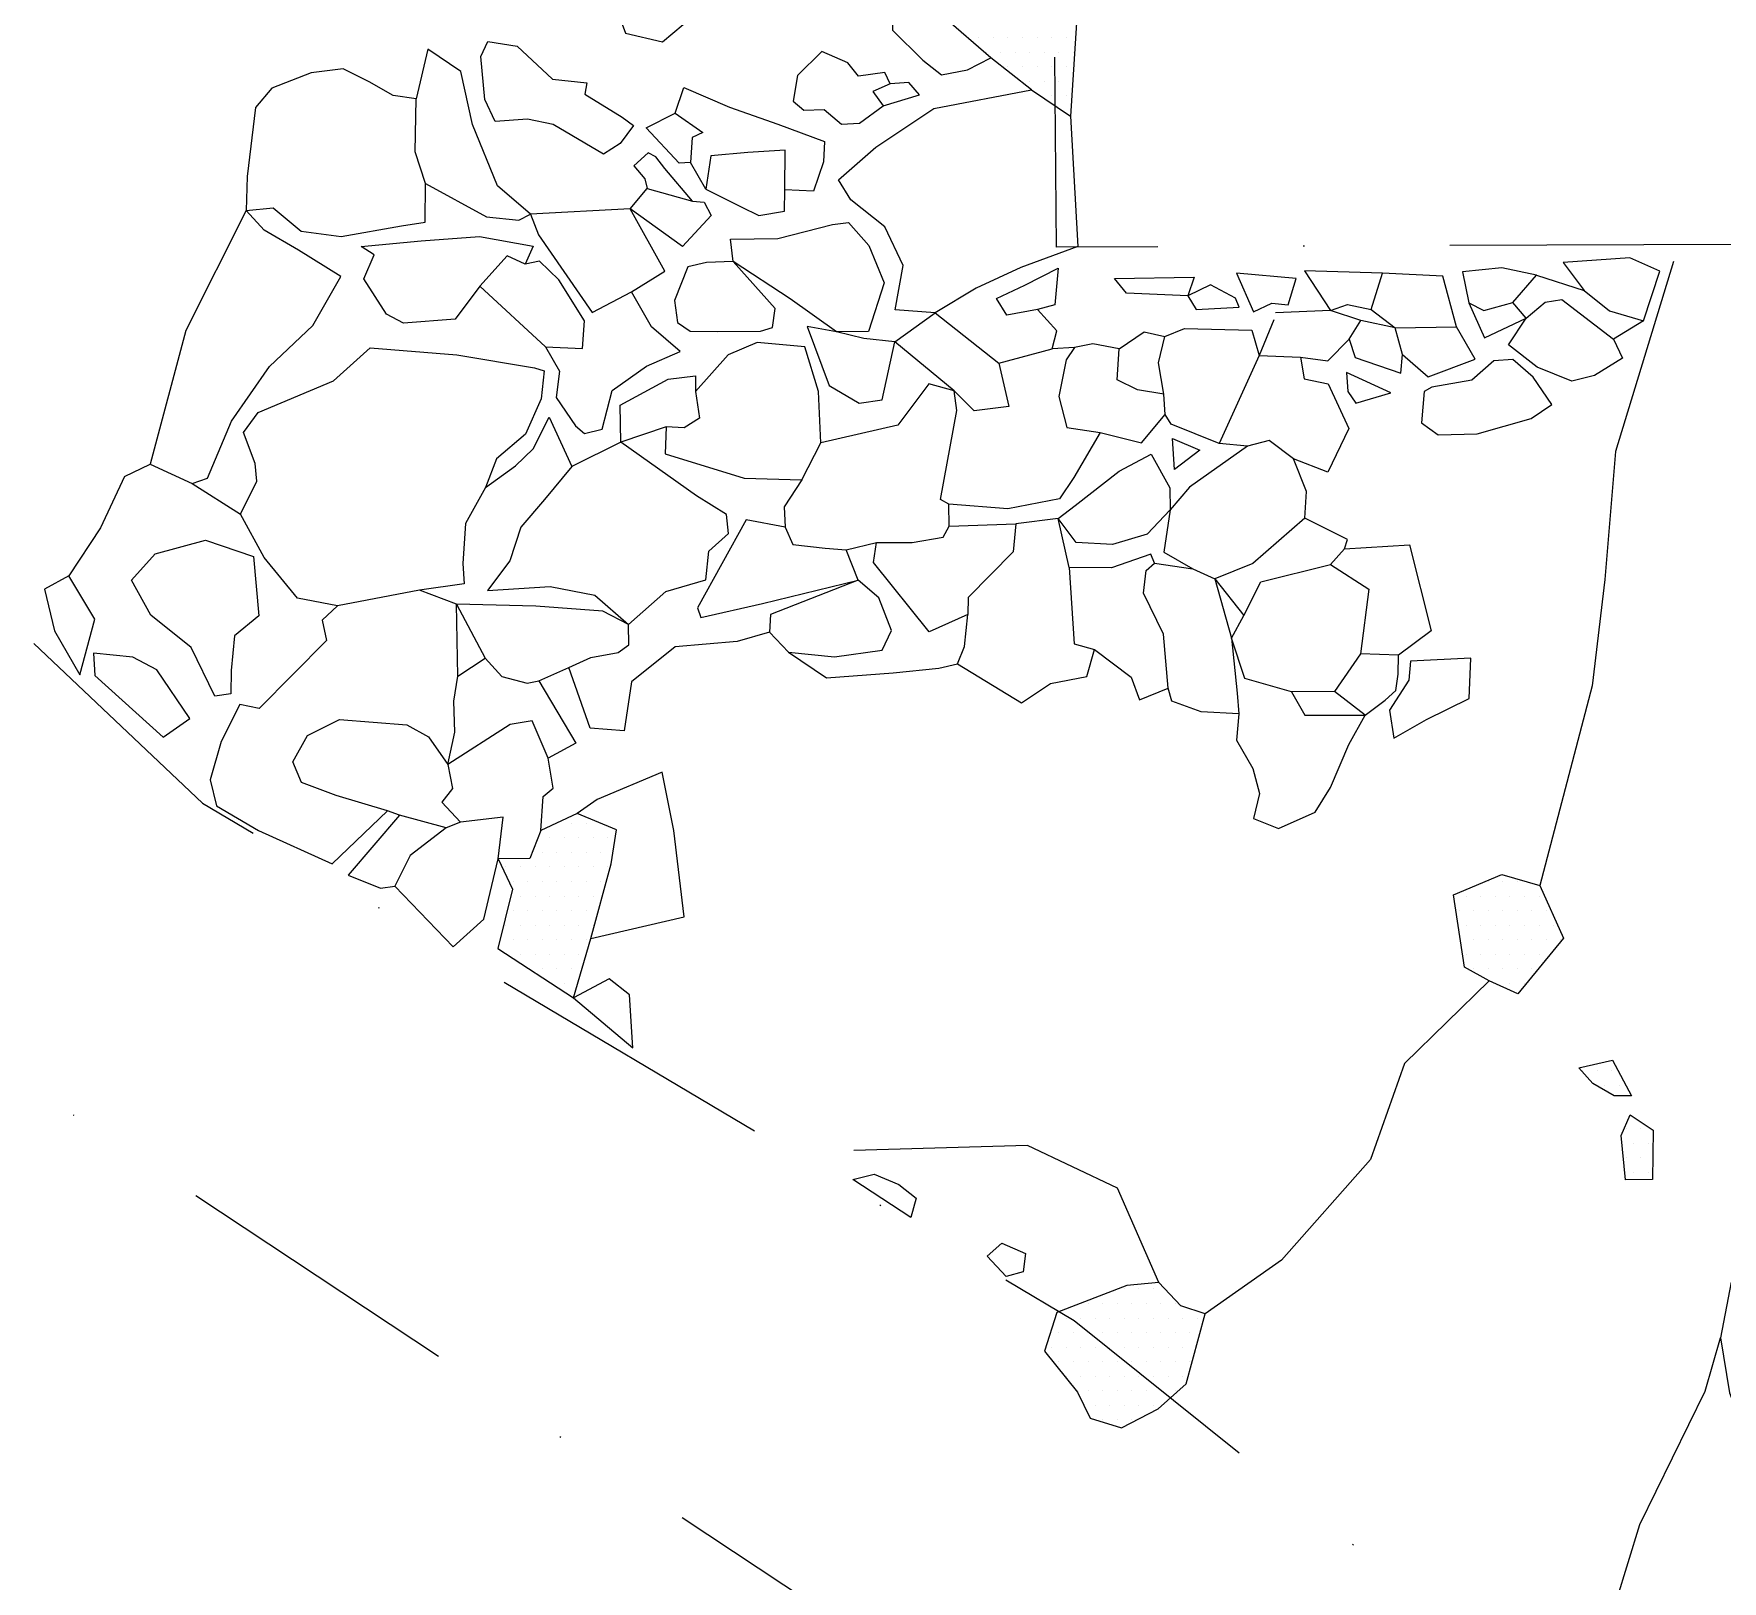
# Model space of a CAD drawing. Header units: metres. Extents: x 109 to 398, y -2131 to -1647.
# Drawn here: x 110.1 to 255.1, y -1962.6 to -1829.7 of the extents above; entities that cross this region are included whole.
import ezdxf

# ---------------------------------------------------------------- set-up
doc = ezdxf.new("R2010")
doc.units = ezdxf.units.M
doc.header["$LTSCALE"] = 25
doc.header["$MEASUREMENT"] = 0
doc.linetypes.add('STRICHPUNKTX2', pattern=[2, 1, -0.5, 0, -0.5])
doc.layers.get('0').update_dxf_attribs({"linetype": 'CONTINUOUS'})
for name, color, linetype in [('BEFUND', 1, 'CONTINUOUS'), ('GRABUNGSGRENZE', 3, 'STRICHPUNKTX2'), ('STEINE', 4, 'CONTINUOUS'), ('STEINESCHRAFF', 4, 'CONTINUOUS')]:
    doc.layers.add(name, color=color, linetype=linetype)

# ---------------------------------------------------------------- blocks, each defined once
blk = doc.blocks.new('*X1')
at = {"color": 0}
for p, q in [((154.375, -1898.75), (154.375, -1898.75)), ((155, -1897.5), (155, -1897.5)), ((155.625, -1898.75), (155.625, -1898.75)), ((156.25, -1897.5), (156.25, -1897.5)), ((156.875, -1898.75), (156.875, -1898.75)), ((157.5, -1897.5), (157.5, -1897.5)), ((158.125, -1898.75), (158.125, -1898.75)), ((158.75, -1897.5), (158.75, -1897.5)), ((159.375, -1898.75), (159.375, -1898.75)), ((153.75, -1900), (153.75, -1900)), ((155, -1900), (155, -1900)), ((156.25, -1900), (156.25, -1900)), ((157.5, -1900), (157.5, -1900)), ((158.75, -1900), (158.75, -1900)), ((150.625, -1901.25), (150.625, -1901.25)), ((151.875, -1901.25), (151.875, -1901.25)), ((153.125, -1901.25), (153.125, -1901.25)), ((154.375, -1901.25), (154.375, -1901.25)), ((155.625, -1901.25), (155.625, -1901.25)), ((156.875, -1901.25), (156.875, -1901.25)), ((158.125, -1901.25), (158.125, -1901.25)), ((159.375, -1901.25), (159.375, -1901.25)), ((151.25, -1902.5), (151.25, -1902.5)), ((152.5, -1902.5), (152.5, -1902.5)), ((153.75, -1902.5), (153.75, -1902.5)), ((155, -1902.5), (155, -1902.5)), ((156.25, -1902.5), (156.25, -1902.5)), ((157.5, -1902.5), (157.5, -1902.5)), ((158.75, -1902.5), (158.75, -1902.5)), ((235, -1902.5), (235, -1902.5)), ((236.25, -1902.5), (236.25, -1902.5)), ((237.5, -1902.5), (237.5, -1902.5)), ((151.875, -1903.75), (151.875, -1903.75)), ((153.125, -1903.75), (153.125, -1903.75)), ((154.375, -1903.75), (154.375, -1903.75)), ((155.625, -1903.75), (155.625, -1903.75)), ((156.875, -1903.75), (156.875, -1903.75)), ((158.125, -1903.75), (158.125, -1903.75)), ((233.125, -1903.75), (233.125, -1903.75)), ((234.375, -1903.75), (234.375, -1903.75)), ((235.625, -1903.75), (235.625, -1903.75)), ((236.875, -1903.75), (236.875, -1903.75)), ((238.125, -1903.75), (238.125, -1903.75)), ((239.375, -1903.75), (239.375, -1903.75)), ((151.25, -1905), (151.25, -1905)), ((152.5, -1905), (152.5, -1905)), ((153.75, -1905), (153.75, -1905)), ((155, -1905), (155, -1905)), ((156.25, -1905), (156.25, -1905)), ((157.5, -1905), (157.5, -1905)), ((232.5, -1905), (232.5, -1905)), ((233.75, -1905), (233.75, -1905)), ((235, -1905), (235, -1905)), ((236.25, -1905), (236.25, -1905)), ((237.5, -1905), (237.5, -1905)), ((238.75, -1905), (238.75, -1905)), ((240, -1905), (240, -1905)), ((150.625, -1906.25), (150.625, -1906.25)), ((151.875, -1906.25), (151.875, -1906.25)), ((153.125, -1906.25), (153.125, -1906.25)), ((154.375, -1906.25), (154.375, -1906.25)), ((155.625, -1906.25), (155.625, -1906.25)), ((156.875, -1906.25), (156.875, -1906.25)), ((158.125, -1906.25), (158.125, -1906.25)), ((233.125, -1906.25), (233.125, -1906.25)), ((234.375, -1906.25), (234.375, -1906.25)), ((235.625, -1906.25), (235.625, -1906.25)), ((236.875, -1906.25), (236.875, -1906.25)), ((238.125, -1906.25), (238.125, -1906.25)), ((239.375, -1906.25), (239.375, -1906.25)), ((240.625, -1906.25), (240.625, -1906.25)), ((151.25, -1907.5), (151.25, -1907.5)), ((151.875, -1908.75), (151.875, -1908.75)), ((152.5, -1907.5), (152.5, -1907.5)), ((153.125, -1908.75), (153.125, -1908.75)), ((153.75, -1907.5), (153.75, -1907.5)), ((154.375, -1908.75), (154.375, -1908.75)), ((155, -1907.5), (155, -1907.5)), ((155.625, -1908.75), (155.625, -1908.75)), ((156.25, -1907.5), (156.25, -1907.5)), ((156.875, -1908.75), (156.875, -1908.75)), ((157.5, -1907.5), (157.5, -1907.5)), ((233.125, -1908.75), (233.125, -1908.75)), ((233.75, -1907.5), (233.75, -1907.5)), ((234.375, -1908.75), (234.375, -1908.75)), ((235, -1907.5), (235, -1907.5)), ((235.625, -1908.75), (235.625, -1908.75)), ((236.25, -1907.5), (236.25, -1907.5)), ((236.875, -1908.75), (236.875, -1908.75)), ((237.5, -1907.5), (237.5, -1907.5)), ((238.125, -1908.75), (238.125, -1908.75)), ((238.75, -1907.5), (238.75, -1907.5)), ((239.375, -1908.75), (239.375, -1908.75)), ((240, -1907.5), (240, -1907.5)), ((241.25, -1907.5), (241.25, -1907.5)), ((153.75, -1910), (153.75, -1910)), ((155, -1910), (155, -1910)), ((156.25, -1910), (156.25, -1910)), ((233.75, -1910), (233.75, -1910)), ((235, -1910), (235, -1910)), ((236.25, -1910), (236.25, -1910)), ((237.5, -1910), (237.5, -1910)), ((238.75, -1910), (238.75, -1910)), ((155.625, -1911.25), (155.625, -1911.25)), ((235.625, -1911.25), (235.625, -1911.25)), ((236.875, -1911.25), (236.875, -1911.25)), ((238.125, -1911.25), (238.125, -1911.25)), ((243.125, -1918.75), (243.125, -1918.75)), ((244.375, -1918.75), (244.375, -1918.75)), ((245.625, -1918.75), (245.625, -1918.75)), ((245, -1920), (245, -1920)), ((246.25, -1920), (246.25, -1920)), ((246.875, -1923.75), (246.875, -1923.75)), ((248.125, -1923.75), (248.125, -1923.75)), ((246.875, -1926.25), (246.875, -1926.25)), ((247.5, -1925), (247.5, -1925)), ((248.125, -1926.25), (248.125, -1926.25)), ((248.75, -1925), (248.75, -1925)), ((247.5, -1927.5), (247.5, -1927.5)), ((248.75, -1927.5), (248.75, -1927.5)), ((203.75, -1937.5), (203.75, -1937.5)), ((205, -1937.5), (205, -1937.5)), ((206.25, -1937.5), (206.25, -1937.5)), ((200.625, -1938.75), (200.625, -1938.75)), ((201.875, -1938.75), (201.875, -1938.75)), ((203.125, -1938.75), (203.125, -1938.75)), ((204.375, -1938.75), (204.375, -1938.75)), ((205.625, -1938.75), (205.625, -1938.75)), ((206.875, -1938.75), (206.875, -1938.75)), ((208.125, -1938.75), (208.125, -1938.75)), ((198.75, -1940), (198.75, -1940)), ((200, -1940), (200, -1940)), ((201.25, -1940), (201.25, -1940)), ((202.5, -1940), (202.5, -1940)), ((203.75, -1940), (203.75, -1940)), ((205, -1940), (205, -1940)), ((206.25, -1940), (206.25, -1940)), ((207.5, -1940), (207.5, -1940)), ((208.75, -1940), (208.75, -1940)), ((210, -1940), (210, -1940)), ((198.125, -1941.25), (198.125, -1941.25)), ((199.375, -1941.25), (199.375, -1941.25)), ((200.625, -1941.25), (200.625, -1941.25)), ((201.875, -1941.25), (201.875, -1941.25)), ((203.125, -1941.25), (203.125, -1941.25)), ((204.375, -1941.25), (204.375, -1941.25)), ((205.625, -1941.25), (205.625, -1941.25)), ((206.875, -1941.25), (206.875, -1941.25)), ((208.125, -1941.25), (208.125, -1941.25)), ((209.375, -1941.25), (209.375, -1941.25)), ((197.5, -1942.5), (197.5, -1942.5)), ((198.75, -1942.5), (198.75, -1942.5)), ((200, -1942.5), (200, -1942.5)), ((201.25, -1942.5), (201.25, -1942.5)), ((202.5, -1942.5), (202.5, -1942.5)), ((203.75, -1942.5), (203.75, -1942.5)), ((205, -1942.5), (205, -1942.5)), ((206.25, -1942.5), (206.25, -1942.5)), ((207.5, -1942.5), (207.5, -1942.5)), ((208.75, -1942.5), (208.75, -1942.5)), ((198.125, -1943.75), (198.125, -1943.75)), ((198.75, -1945), (198.75, -1945)), ((199.375, -1943.75), (199.375, -1943.75)), ((200, -1945), (200, -1945)), ((200.625, -1943.75), (200.625, -1943.75)), ((201.25, -1945), (201.25, -1945)), ((201.875, -1943.75), (201.875, -1943.75)), ((202.5, -1945), (202.5, -1945)), ((203.125, -1943.75), (203.125, -1943.75)), ((203.75, -1945), (203.75, -1945)), ((204.375, -1943.75), (204.375, -1943.75)), ((205, -1945), (205, -1945)), ((205.625, -1943.75), (205.625, -1943.75)), ((206.25, -1945), (206.25, -1945)), ((206.875, -1943.75), (206.875, -1943.75)), ((207.5, -1945), (207.5, -1945)), ((208.125, -1943.75), (208.125, -1943.75)), ((208.75, -1945), (208.75, -1945)), ((209.375, -1943.75), (209.375, -1943.75)), ((200.625, -1946.25), (200.625, -1946.25)), ((201.875, -1946.25), (201.875, -1946.25)), ((203.125, -1946.25), (203.125, -1946.25)), ((204.375, -1946.25), (204.375, -1946.25)), ((205.625, -1946.25), (205.625, -1946.25)), ((206.875, -1946.25), (206.875, -1946.25)), ((208.125, -1946.25), (208.125, -1946.25)), ((201.25, -1947.5), (201.25, -1947.5)), ((202.5, -1947.5), (202.5, -1947.5)), ((203.75, -1947.5), (203.75, -1947.5)), ((205, -1947.5), (205, -1947.5)), ((206.25, -1947.5), (206.25, -1947.5)), ((201.875, -1948.75), (201.875, -1948.75)), ((203.125, -1948.75), (203.125, -1948.75)), ((204.375, -1948.75), (204.375, -1948.75))]:
    blk.add_line(p, q, dxfattribs=at)
blk = doc.blocks.new('*X2')
at = {"color": 0}
for p, q in [((208.125, -1791.25), (208.125, -1791.25)), ((209.375, -1791.25), (209.375, -1791.25)), ((210.625, -1791.25), (210.625, -1791.25)), ((211.875, -1791.25), (211.875, -1791.25)), ((207.5, -1792.5), (207.5, -1792.5)), ((208.75, -1792.5), (208.75, -1792.5)), ((210, -1792.5), (210, -1792.5)), ((211.25, -1792.5), (211.25, -1792.5)), ((198.75, -1797.5), (198.75, -1797.5)), ((200, -1797.5), (200, -1797.5)), ((201.25, -1797.5), (201.25, -1797.5)), ((202.5, -1797.5), (202.5, -1797.5)), ((187.5, -1800), (187.5, -1800)), ((188.125, -1798.75), (188.125, -1798.75)), ((188.75, -1800), (188.75, -1800)), ((189.375, -1798.75), (189.375, -1798.75)), ((190, -1800), (190, -1800)), ((190.625, -1798.75), (190.625, -1798.75)), ((191.25, -1800), (191.25, -1800)), ((191.875, -1798.75), (191.875, -1798.75)), ((192.5, -1800), (192.5, -1800)), ((193.125, -1798.75), (193.125, -1798.75)), ((193.75, -1800), (193.75, -1800)), ((195, -1800), (195, -1800)), ((196.25, -1800), (196.25, -1800)), ((197.5, -1800), (197.5, -1800)), ((198.75, -1800), (198.75, -1800)), ((199.375, -1798.75), (199.375, -1798.75)), ((200, -1800), (200, -1800)), ((200.625, -1798.75), (200.625, -1798.75)), ((201.25, -1800), (201.25, -1800)), ((201.875, -1798.75), (201.875, -1798.75)), ((202.5, -1800), (202.5, -1800)), ((188.125, -1801.25), (188.125, -1801.25)), ((189.375, -1801.25), (189.375, -1801.25)), ((190.625, -1801.25), (190.625, -1801.25)), ((191.875, -1801.25), (191.875, -1801.25)), ((193.125, -1801.25), (193.125, -1801.25)), ((194.375, -1801.25), (194.375, -1801.25)), ((195.625, -1801.25), (195.625, -1801.25)), ((196.875, -1801.25), (196.875, -1801.25)), ((198.125, -1801.25), (198.125, -1801.25)), ((203.125, -1801.25), (203.125, -1801.25)), ((204.375, -1801.25), (204.375, -1801.25)), ((205.625, -1801.25), (205.625, -1801.25)), ((206.875, -1801.25), (206.875, -1801.25)), ((208.125, -1801.25), (208.125, -1801.25)), ((187.5, -1802.5), (187.5, -1802.5)), ((188.75, -1802.5), (188.75, -1802.5)), ((190, -1802.5), (190, -1802.5)), ((191.25, -1802.5), (191.25, -1802.5)), ((192.5, -1802.5), (192.5, -1802.5)), ((193.75, -1802.5), (193.75, -1802.5)), ((195, -1802.5), (195, -1802.5)), ((196.25, -1802.5), (196.25, -1802.5)), ((197.5, -1802.5), (197.5, -1802.5)), ((202.5, -1802.5), (202.5, -1802.5)), ((203.75, -1802.5), (203.75, -1802.5)), ((205, -1802.5), (205, -1802.5)), ((206.25, -1802.5), (206.25, -1802.5)), ((207.5, -1802.5), (207.5, -1802.5)), ((208.75, -1802.5), (208.75, -1802.5)), ((186.875, -1803.75), (186.875, -1803.75)), ((188.125, -1803.75), (188.125, -1803.75)), ((189.375, -1803.75), (189.375, -1803.75)), ((190.625, -1803.75), (190.625, -1803.75)), ((191.875, -1803.75), (191.875, -1803.75)), ((193.125, -1803.75), (193.125, -1803.75)), ((194.375, -1803.75), (194.375, -1803.75)), ((195.625, -1803.75), (195.625, -1803.75)), ((196.875, -1803.75), (196.875, -1803.75)), ((203.125, -1803.75), (203.125, -1803.75)), ((204.375, -1803.75), (204.375, -1803.75)), ((205.625, -1803.75), (205.625, -1803.75)), ((206.875, -1803.75), (206.875, -1803.75)), ((208.125, -1803.75), (208.125, -1803.75)), ((209.375, -1803.75), (209.375, -1803.75)), ((187.5, -1805), (187.5, -1805)), ((188.75, -1805), (188.75, -1805)), ((190, -1805), (190, -1805)), ((191.25, -1805), (191.25, -1805)), ((192.5, -1805), (192.5, -1805)), ((193.75, -1805), (193.75, -1805)), ((195, -1805), (195, -1805)), ((198.75, -1805), (198.75, -1805)), ((203.75, -1805), (203.75, -1805)), ((205, -1805), (205, -1805)), ((206.25, -1805), (206.25, -1805)), ((207.5, -1805), (207.5, -1805)), ((208.75, -1805), (208.75, -1805)), ((198.125, -1806.25), (198.125, -1806.25)), ((199.375, -1806.25), (199.375, -1806.25)), ((204.375, -1806.25), (204.375, -1806.25)), ((205.625, -1806.25), (205.625, -1806.25)), ((206.875, -1806.25), (206.875, -1806.25)), ((208.125, -1806.25), (208.125, -1806.25)), ((194.375, -1808.75), (194.375, -1808.75)), ((195, -1807.5), (195, -1807.5)), ((195.625, -1808.75), (195.625, -1808.75)), ((196.25, -1807.5), (196.25, -1807.5)), ((196.875, -1808.75), (196.875, -1808.75)), ((197.5, -1807.5), (197.5, -1807.5)), ((198.125, -1808.75), (198.125, -1808.75)), ((198.75, -1807.5), (198.75, -1807.5)), ((195, -1810), (195, -1810)), ((196.25, -1810), (196.25, -1810)), ((197.5, -1810), (197.5, -1810)), ((202.5, -1810), (202.5, -1810)), ((203.75, -1810), (203.75, -1810)), ((205, -1810), (205, -1810)), ((199.375, -1811.25), (199.375, -1811.25)), ((200.625, -1811.25), (200.625, -1811.25)), ((201.875, -1811.25), (201.875, -1811.25)), ((203.125, -1811.25), (203.125, -1811.25)), ((204.375, -1811.25), (204.375, -1811.25)), ((205.625, -1811.25), (205.625, -1811.25)), ((206.875, -1811.25), (206.875, -1811.25)), ((197.5, -1812.5), (197.5, -1812.5)), ((198.75, -1812.5), (198.75, -1812.5)), ((200, -1812.5), (200, -1812.5)), ((201.25, -1812.5), (201.25, -1812.5)), ((202.5, -1812.5), (202.5, -1812.5)), ((203.75, -1812.5), (203.75, -1812.5)), ((205, -1812.5), (205, -1812.5)), ((206.25, -1812.5), (206.25, -1812.5)), ((198.125, -1813.75), (198.125, -1813.75)), ((199.375, -1813.75), (199.375, -1813.75)), ((200.625, -1813.75), (200.625, -1813.75)), ((201.875, -1813.75), (201.875, -1813.75)), ((203.125, -1813.75), (203.125, -1813.75)), ((204.375, -1813.75), (204.375, -1813.75)), ((205.625, -1813.75), (205.625, -1813.75)), ((206.875, -1813.75), (206.875, -1813.75)), ((197.5, -1815), (197.5, -1815)), ((198.75, -1815), (198.75, -1815)), ((200, -1815), (200, -1815)), ((201.25, -1815), (201.25, -1815)), ((202.5, -1815), (202.5, -1815)), ((203.75, -1815), (203.75, -1815)), ((205, -1815), (205, -1815)), ((206.25, -1815), (206.25, -1815)), ((207.5, -1815), (207.5, -1815)), ((197.5, -1817.5), (197.5, -1817.5)), ((198.125, -1816.25), (198.125, -1816.25)), ((198.75, -1817.5), (198.75, -1817.5)), ((199.375, -1816.25), (199.375, -1816.25)), ((200, -1817.5), (200, -1817.5)), ((200.625, -1816.25), (200.625, -1816.25)), ((201.25, -1817.5), (201.25, -1817.5)), ((201.875, -1816.25), (201.875, -1816.25)), ((202.5, -1817.5), (202.5, -1817.5)), ((203.125, -1816.25), (203.125, -1816.25)), ((203.75, -1817.5), (203.75, -1817.5)), ((204.375, -1816.25), (204.375, -1816.25)), ((205, -1817.5), (205, -1817.5)), ((205.625, -1816.25), (205.625, -1816.25)), ((206.25, -1817.5), (206.25, -1817.5)), ((206.875, -1816.25), (206.875, -1816.25)), ((196.875, -1818.75), (196.875, -1818.75)), ((198.125, -1818.75), (198.125, -1818.75)), ((199.375, -1818.75), (199.375, -1818.75)), ((200.625, -1818.75), (200.625, -1818.75)), ((201.875, -1818.75), (201.875, -1818.75)), ((203.125, -1818.75), (203.125, -1818.75)), ((204.375, -1818.75), (204.375, -1818.75)), ((197.5, -1820), (197.5, -1820)), ((195.625, -1821.25), (195.625, -1821.25)), ((196.875, -1821.25), (196.875, -1821.25)), ((198.125, -1821.25), (198.125, -1821.25)), ((199.375, -1821.25), (199.375, -1821.25)), ((195, -1822.5), (195, -1822.5)), ((196.25, -1822.5), (196.25, -1822.5)), ((197.5, -1822.5), (197.5, -1822.5)), ((198.75, -1822.5), (198.75, -1822.5)), ((200, -1822.5), (200, -1822.5)), ((193.125, -1823.75), (193.125, -1823.75)), ((194.375, -1823.75), (194.375, -1823.75)), ((195.625, -1823.75), (195.625, -1823.75)), ((196.875, -1823.75), (196.875, -1823.75)), ((198.125, -1823.75), (198.125, -1823.75)), ((199.375, -1823.75), (199.375, -1823.75)), ((200.625, -1823.75), (200.625, -1823.75)), ((201.875, -1823.75), (201.875, -1823.75)), ((192.5, -1825), (192.5, -1825)), ((193.75, -1825), (193.75, -1825)), ((195, -1825), (195, -1825)), ((196.25, -1825), (196.25, -1825)), ((197.5, -1825), (197.5, -1825)), ((198.75, -1825), (198.75, -1825)), ((190, -1827.5), (190, -1827.5)), ((190.625, -1826.25), (190.625, -1826.25)), ((191.25, -1827.5), (191.25, -1827.5)), ((191.875, -1826.25), (191.875, -1826.25)), ((192.5, -1827.5), (192.5, -1827.5)), ((193.125, -1826.25), (193.125, -1826.25)), ((193.75, -1827.5), (193.75, -1827.5)), ((194.375, -1826.25), (194.375, -1826.25)), ((195, -1827.5), (195, -1827.5)), ((195.625, -1826.25), (195.625, -1826.25)), ((196.25, -1827.5), (196.25, -1827.5)), ((196.875, -1826.25), (196.875, -1826.25)), ((197.5, -1827.5), (197.5, -1827.5)), ((198.125, -1826.25), (198.125, -1826.25)), ((198.75, -1827.5), (198.75, -1827.5)), ((199.375, -1826.25), (199.375, -1826.25)), ((189.375, -1828.75), (189.375, -1828.75)), ((190.625, -1828.75), (190.625, -1828.75)), ((191.875, -1828.75), (191.875, -1828.75)), ((193.125, -1828.75), (193.125, -1828.75)), ((194.375, -1828.75), (194.375, -1828.75)), ((195.625, -1828.75), (195.625, -1828.75)), ((196.875, -1828.75), (196.875, -1828.75)), ((198.125, -1828.75), (198.125, -1828.75)), ((199.375, -1828.75), (199.375, -1828.75)), ((191.25, -1830), (191.25, -1830)), ((192.5, -1830), (192.5, -1830)), ((193.75, -1830), (193.75, -1830)), ((195, -1830), (195, -1830)), ((196.25, -1830), (196.25, -1830)), ((197.5, -1830), (197.5, -1830)), ((198.75, -1830), (198.75, -1830)), ((191.875, -1831.25), (191.875, -1831.25)), ((193.125, -1831.25), (193.125, -1831.25)), ((194.375, -1831.25), (194.375, -1831.25)), ((195.625, -1831.25), (195.625, -1831.25)), ((196.875, -1831.25), (196.875, -1831.25)), ((198.125, -1831.25), (198.125, -1831.25)), ((199.375, -1831.25), (199.375, -1831.25)), ((193.75, -1832.5), (193.75, -1832.5)), ((195, -1832.5), (195, -1832.5)), ((196.25, -1832.5), (196.25, -1832.5)), ((197.5, -1832.5), (197.5, -1832.5)), ((198.75, -1832.5), (198.75, -1832.5)), ((195.625, -1833.75), (195.625, -1833.75)), ((196.875, -1833.75), (196.875, -1833.75)), ((198.125, -1833.75), (198.125, -1833.75)), ((197.5, -1835), (197.5, -1835)), ((198.75, -1835), (198.75, -1835)), ((258.75, -1872.5), (258.75, -1872.5)), ((260, -1872.5), (260, -1872.5)), ((260.625, -1871.25), (260.625, -1871.25)), ((261.25, -1872.5), (261.25, -1872.5)), ((328.75, -1872.5), (328.75, -1872.5)), ((329.375, -1871.25), (329.375, -1871.25)), ((330, -1872.5), (330, -1872.5)), ((330.625, -1871.25), (330.625, -1871.25)), ((331.25, -1872.5), (331.25, -1872.5)), ((331.875, -1871.25), (331.875, -1871.25)), ((332.5, -1872.5), (332.5, -1872.5)), ((333.125, -1871.25), (333.125, -1871.25)), ((333.75, -1872.5), (333.75, -1872.5)), ((335, -1872.5), (335, -1872.5)), ((336.25, -1872.5), (336.25, -1872.5)), ((258.125, -1873.75), (258.125, -1873.75)), ((259.375, -1873.75), (259.375, -1873.75)), ((260.625, -1873.75), (260.625, -1873.75)), ((328.125, -1873.75), (328.125, -1873.75)), ((329.375, -1873.75), (329.375, -1873.75)), ((330.625, -1873.75), (330.625, -1873.75)), ((331.875, -1873.75), (331.875, -1873.75)), ((333.125, -1873.75), (333.125, -1873.75)), ((334.375, -1873.75), (334.375, -1873.75)), ((335.625, -1873.75), (335.625, -1873.75)), ((336.875, -1873.75), (336.875, -1873.75)), ((338.125, -1873.75), (338.125, -1873.75)), ((327.5, -1875), (327.5, -1875)), ((328.75, -1875), (328.75, -1875)), ((330, -1875), (330, -1875)), ((331.25, -1875), (331.25, -1875)), ((332.5, -1875), (332.5, -1875)), ((333.75, -1875), (333.75, -1875)), ((335, -1875), (335, -1875)), ((336.25, -1875), (336.25, -1875)), ((337.5, -1875), (337.5, -1875)), ((326.875, -1876.25), (326.875, -1876.25)), ((328.125, -1876.25), (328.125, -1876.25)), ((329.375, -1876.25), (329.375, -1876.25)), ((330.625, -1876.25), (330.625, -1876.25)), ((331.875, -1876.25), (331.875, -1876.25)), ((333.125, -1876.25), (333.125, -1876.25)), ((334.375, -1876.25), (334.375, -1876.25)), ((335.625, -1876.25), (335.625, -1876.25)), ((336.875, -1876.25), (336.875, -1876.25)), ((338.125, -1876.25), (338.125, -1876.25)), ((326.25, -1877.5), (326.25, -1877.5)), ((327.5, -1877.5), (327.5, -1877.5)), ((328.75, -1877.5), (328.75, -1877.5)), ((330, -1877.5), (330, -1877.5)), ((331.25, -1877.5), (331.25, -1877.5)), ((332.5, -1877.5), (332.5, -1877.5)), ((333.75, -1877.5), (333.75, -1877.5)), ((335, -1877.5), (335, -1877.5)), ((336.25, -1877.5), (336.25, -1877.5)), ((337.5, -1877.5), (337.5, -1877.5)), ((326.875, -1878.75), (326.875, -1878.75)), ((328.125, -1878.75), (328.125, -1878.75)), ((329.375, -1878.75), (329.375, -1878.75)), ((330.625, -1878.75), (330.625, -1878.75)), ((331.875, -1878.75), (331.875, -1878.75)), ((333.125, -1878.75), (333.125, -1878.75)), ((334.375, -1878.75), (334.375, -1878.75)), ((335.625, -1878.75), (335.625, -1878.75)), ((336.875, -1878.75), (336.875, -1878.75)), ((338.125, -1878.75), (338.125, -1878.75)), ((325.625, -1881.25), (325.625, -1881.25)), ((326.25, -1880), (326.25, -1880)), ((326.875, -1881.25), (326.875, -1881.25)), ((327.5, -1880), (327.5, -1880)), ((328.125, -1881.25), (328.125, -1881.25)), ((328.75, -1880), (328.75, -1880)), ((329.375, -1881.25), (329.375, -1881.25)), ((330, -1880), (330, -1880)), ((330.625, -1881.25), (330.625, -1881.25)), ((331.25, -1880), (331.25, -1880)), ((331.875, -1881.25), (331.875, -1881.25)), ((332.5, -1880), (332.5, -1880)), ((333.125, -1881.25), (333.125, -1881.25)), ((333.75, -1880), (333.75, -1880)), ((334.375, -1881.25), (334.375, -1881.25)), ((335, -1880), (335, -1880)), ((335.625, -1881.25), (335.625, -1881.25)), ((336.25, -1880), (336.25, -1880)), ((336.875, -1881.25), (336.875, -1881.25)), ((337.5, -1880), (337.5, -1880)), ((338.125, -1881.25), (338.125, -1881.25)), ((326.25, -1882.5), (326.25, -1882.5)), ((327.5, -1882.5), (327.5, -1882.5)), ((328.75, -1882.5), (328.75, -1882.5)), ((330, -1882.5), (330, -1882.5)), ((331.25, -1882.5), (331.25, -1882.5)), ((332.5, -1882.5), (332.5, -1882.5)), ((333.75, -1882.5), (333.75, -1882.5)), ((335, -1882.5), (335, -1882.5)), ((336.25, -1882.5), (336.25, -1882.5)), ((337.5, -1882.5), (337.5, -1882.5)), ((326.875, -1883.75), (326.875, -1883.75)), ((328.125, -1883.75), (328.125, -1883.75)), ((329.375, -1883.75), (329.375, -1883.75)), ((330.625, -1883.75), (330.625, -1883.75)), ((331.875, -1883.75), (331.875, -1883.75)), ((333.125, -1883.75), (333.125, -1883.75)), ((334.375, -1883.75), (334.375, -1883.75)), ((335.625, -1883.75), (335.625, -1883.75)), ((328.75, -1885), (328.75, -1885)), ((330, -1885), (330, -1885)), ((331.25, -1885), (331.25, -1885)), ((332.5, -1885), (332.5, -1885)), ((333.75, -1885), (333.75, -1885)), ((335, -1885), (335, -1885)), ((336.25, -1885), (336.25, -1885)), ((330.625, -1886.25), (330.625, -1886.25)), ((331.875, -1886.25), (331.875, -1886.25)), ((333.125, -1886.25), (333.125, -1886.25)), ((334.375, -1886.25), (334.375, -1886.25)), ((331.25, -1887.5), (331.25, -1887.5)), ((332.5, -1887.5), (332.5, -1887.5))]:
    blk.add_line(p, q, dxfattribs=at)

msp = doc.modelspace()

# ---------------------------------------------------------------- linework, layer by layer
at = {"layer": 'BEFUND'}
for points in [[(250.91, -1849.24), (245.95, -1865.57), (245.02, -1876.57), (243.94, -1885.68), (239.44, -1902.83)], [(235.1, -1911.02), (227.81, -1918.14), (224.9, -1926.38), (217.26, -1935.03), (210.68, -1939.65)], [(206.72, -1936.95), (203.16, -1928.85), (195.43, -1925.17), (180.51, -1925.61)], [(243.02, -1974.05), (248.03, -1957.72), (253.64, -1946.27), (254.97, -1941.69)]]:
    msp.add_lwpolyline(points, dxfattribs=at)
at = {"layer": 'GRABUNGSGRENZE', "flags": 128}
for points in [[(110.06, -1882.05), (124.55, -1895.76), (199.43, -1940.2), (243.48, -1975.58), (301.72, -2011.8), (310.52, -2022.09), (342.77, -2037.15), (336.79, -1847.46), (197.92, -1848), (197.69, -1823.67), (336.97, -1827.45)], [(195.75, -2119.24), (227.3, -2128.34), (285.34, -2130.8), (344.29, -2131.28), (344, -2118.91), (342.34, -2060.26), (266.12, -2022.9), (225.33, -1996.28), (188.7, -1972.51), (176.7, -1964.4), (111.33, -1921.15)]]:
    msp.add_lwpolyline(points, dxfattribs=at)
at = {"layer": 'STEINE'}
for points in [[(163.8, -1815.81), (163.45, -1817.2), (161.88, -1818.85), (157.85, -1821.24), (156.33, -1822.38), (155.98, -1824.08), (159.54, -1826.45), (160.32, -1828.09), (160.9, -1829.62), (164.08, -1830.36), (168.5, -1826.63), (172.27, -1823.88), (172.96, -1820.44), (172.59, -1819.22), (171.76, -1818.35), (168.68, -1818.23), (166.46, -1815.48), (165.28, -1815.08), (163.8, -1815.81)], [(195.77, -1834.48), (192.27, -1831.74), (188.24, -1828.24), (189.76, -1826.39), (193.11, -1823.49), (195.54, -1820.29), (198.05, -1819.81), (202.23, -1823.86), (199.93, -1824.24), (199.12, -1836.75)], [(189.76, -1826.39), (189.33, -1824.03), (187.63, -1823.18), (185.59, -1824.17), (183.92, -1826.13), (183.84, -1829.36), (186.43, -1831.95), (188.03, -1833.21), (190.28, -1832.78), (192.27, -1831.74)], [(159, -1840.03), (154.67, -1837.46), (152.46, -1837.02), (149.7, -1837.2), (148.81, -1835.31), (148.47, -1831.62), (149.07, -1830.34), (151.59, -1830.73), (154.63, -1833.57), (157.56, -1833.9), (157.41, -1834.87), (160.61, -1836.84), (161.59, -1837.55), (160.42, -1839.1), (159, -1840.03)], [(143.7, -1842.53), (148.95, -1845.4), (151.72, -1845.68), (152.74, -1845.16), (149.9, -1842.73), (147.75, -1837.47), (146.74, -1832.92), (143.91, -1831), (142.92, -1835.26)], [(183.63, -1833.97), (183.16, -1833), (180.91, -1833.33), (179.98, -1832.16), (177.77, -1831.21), (175.68, -1833.27), (175.29, -1835.48), (176.22, -1836.24), (177.96, -1836.17), (179.46, -1837.44), (181, -1837.37), (183.03, -1835.87)], [(128.31, -1844.87), (130.61, -1844.64), (133.03, -1846.62), (136.47, -1847.1), (141.64, -1846.18), (143.68, -1845.86), (143.7, -1842.53), (142.81, -1839.82), (142.92, -1835.26), (140.92, -1834.97), (138.86, -1833.81), (136.65, -1832.7), (133.88, -1833.04), (130.52, -1834.35), (129.1, -1836), (128.38, -1841.95), (128.31, -1844.87)], [(165.16, -1836.49), (165.91, -1834.28), (169.82, -1835.99), (173.98, -1837.44), (177.99, -1838.94), (177.9, -1840.68), (177.05, -1843.2), (174.59, -1843.07)], [(199.74, -1847.96), (194.84, -1849.75), (191.01, -1851.52), (187.5, -1853.66), (184.06, -1853.38), (184.74, -1849.58), (183.18, -1846.27), (180.24, -1843.94), (179.2, -1842.21), (182.4, -1839.41), (187.39, -1836.09), (195.77, -1834.48), (199.12, -1836.75), (199.74, -1847.96)], [(186.15, -1834.92), (185.22, -1833.85), (183.63, -1833.97), (182.15, -1834.65), (183.03, -1835.87), (186.15, -1834.92)], [(162.66, -1837.75), (165.16, -1836.49), (167.53, -1838.16), (166.61, -1838.58), (166.48, -1840.73), (165.51, -1840.79), (162.66, -1837.75)], [(166.66, -1844.06), (164.28, -1841.26), (163.5, -1840.25), (162.84, -1839.9), (161.62, -1841.03), (162.55, -1842.15), (162.76, -1842.97)], [(167.78, -1843.03), (166.48, -1840.73)], [(174.59, -1843.07), (174.61, -1839.69), (171.39, -1839.87), (168.22, -1840.15), (167.78, -1843.03), (170.82, -1844.54), (172.36, -1845.29), (174.56, -1844.91), (174.59, -1843.07)], [(167.64, -1844.15), (168.26, -1845.28), (165.78, -1847.96), (161.29, -1844.72), (162.76, -1842.97), (166.66, -1844.06), (167.64, -1844.15)], [(123.65, -1868.32), (124.98, -1867.85), (127.03, -1862.96), (130.32, -1858.27), (134.03, -1854.75), (136.45, -1850.53), (132.79, -1848.26), (129.86, -1846.54), (128.31, -1844.87), (123.12, -1855.16), (120.05, -1866.66)], [(152.74, -1845.16), (153.42, -1846.95), (158.04, -1853.61), (161.41, -1851.84), (164.26, -1850.08), (161.29, -1844.72), (152.74, -1845.16)], [(170.14, -1849.25), (169.92, -1847.31), (173.97, -1847.27), (178.67, -1846.05), (180.05, -1845.89), (181.81, -1847.87), (183.12, -1851.08), (181.77, -1855.24), (179.01, -1855.27), (175.04, -1852.44), (170.14, -1849.25)], [(138.17, -1847.95), (143.34, -1847.45), (148.35, -1847.09), (152.97, -1847.92), (152.27, -1849.47), (150.72, -1848.76), (148.39, -1851.35), (146.27, -1854.18), (141.81, -1854.53), (140.37, -1853.77), (138.4, -1850.72), (139.3, -1848.66), (138.17, -1847.95)], [(148.39, -1851.35), (154.02, -1856.57), (157.2, -1856.7), (157.38, -1854.34), (155.15, -1850.82), (153.49, -1849.2), (152.27, -1849.47)], [(170.14, -1849.25), (167.84, -1849.33), (166.25, -1849.7), (165.1, -1852.58), (165.37, -1854.47), (166.46, -1855.23), (168.81, -1855.26), (172.5, -1855.23), (173.52, -1854.91), (173.76, -1853.27), (170.14, -1849.25)], [(241.44, -1849.33), (243.26, -1851.72), (245.43, -1853.49), (248.35, -1854.34), (249.75, -1850.07), (247.18, -1848.92), (241.44, -1849.33)], [(192.96, -1857.96), (197.56, -1856.74), (197.96, -1855.2), (196.3, -1853.37), (193.64, -1853.86), (192.76, -1852.43), (195.21, -1851.28), (198.06, -1849.82), (197.78, -1852.95), (196.3, -1853.37)], [(203.92, -1851.97), (202.89, -1850.7), (209.75, -1850.59), (209.2, -1852.18)], [(213.38, -1850.25), (214.85, -1853.56), (216.43, -1852.83), (217.81, -1852.97), (218.51, -1850.71), (213.38, -1850.25)], [(219.22, -1850.04), (221.45, -1853.45), (222.93, -1852.93), (224.94, -1853.37), (225.93, -1850.24), (219.22, -1850.04)], [(224.94, -1853.37), (224.94, -1853.37), (227, -1854.94), (232.27, -1854.84), (231.11, -1850.5), (225.93, -1850.24)], [(232.8, -1850.12), (233.33, -1852.78), (234.62, -1853.44), (237.12, -1852.75), (239.15, -1850.42), (236.17, -1849.78), (232.8, -1850.12)], [(239.15, -1850.42), (243.26, -1851.72)], [(154.02, -1856.57), (155.22, -1858.66), (154.93, -1860.92), (156.59, -1863.36), (157.37, -1864.02), (158.9, -1863.65), (159.74, -1860.31), (162.69, -1858.23), (165.6, -1856.98), (163.12, -1854.85), (161.41, -1851.84)], [(209.2, -1852.18), (203.92, -1851.97)], [(209.2, -1852.18), (209.93, -1853.35), (213.61, -1853.16), (213.3, -1852.4), (211.14, -1851.24), (209.2, -1852.18)], [(184.03, -1856.15), (187.5, -1853.66), (192.96, -1857.96), (193.82, -1861.69), (190.85, -1862.08), (189.14, -1860.35), (184.03, -1856.15)], [(216.6, -1854.26), (215.34, -1857.3), (218.88, -1857.47), (221.24, -1857.76), (223.06, -1855.9), (224.07, -1854.3), (221.45, -1853.45), (216.74, -1853.65)], [(233.33, -1852.78), (234.69, -1855.79), (238.26, -1854.12), (237.12, -1852.75)], [(236.74, -1856.39), (238.26, -1854.12), (239.89, -1852.72), (241.32, -1852.5), (245.76, -1855.9), (246.54, -1857.53), (244.14, -1859.03), (242.2, -1859.51), (239.22, -1858.31), (236.74, -1856.39)], [(179.01, -1855.27), (176.49, -1854.83), (178.38, -1859.88), (180.96, -1861.4), (182.95, -1861.12), (184.03, -1856.15), (181.37, -1855.86), (179.01, -1855.27)], [(211.88, -1864.86), (207.76, -1863.21), (207.24, -1862.39), (207.13, -1860.65), (206.69, -1857.94), (207.23, -1855.68), (208.92, -1855), (214.71, -1855.15), (215.34, -1857.3), (211.88, -1864.86)], [(223.06, -1855.9), (223.59, -1857.48), (227.5, -1858.83), (227.64, -1857.24), (227, -1854.94), (224.07, -1854.3)], [(227.64, -1857.24), (229.85, -1859.16), (233.89, -1857.64), (232.27, -1854.84)], [(248.35, -1854.34), (245.76, -1855.9)], [(136.14, -1878.81), (132.7, -1878.17), (129.86, -1874.67), (127.82, -1870.94), (129.23, -1868.11), (129.07, -1866.58), (128.07, -1863.93), (129.33, -1862.22), (135.81, -1859.5), (138.96, -1856.66), (146.4, -1857.25), (153.07, -1858.37), (153.89, -1858.62), (153.65, -1861.03), (152.3, -1864.06), (149.81, -1866.19), (148.86, -1868.65), (147.14, -1871.74), (146.92, -1875.18), (147.04, -1876.92), (143.2, -1877.46)], [(164.38, -1863.44), (164.3, -1865.75), (171.08, -1867.84), (176.05, -1868), (177.66, -1864.81), (177.47, -1860.41), (176.3, -1856.57), (172.2, -1856.2), (169.7, -1857.25), (166.91, -1860.4)], [(199.46, -1856.62), (197.56, -1856.74)], [(203.3, -1856.74), (201.04, -1856.3), (199.46, -1856.62), (198.75, -1857.7), (198.11, -1860.83), (198.8, -1863.49), (201.67, -1863.93), (205.22, -1864.82), (207.24, -1862.39)], [(207.13, -1860.65), (204.87, -1860.26), (203.12, -1859.41), (203.3, -1856.74), (205.44, -1855.29), (207.23, -1855.68)], [(218.88, -1857.47), (219.2, -1859.31), (221.25, -1859.75), (223.03, -1863.58), (221.22, -1867.33), (218.29, -1866.18)], [(229.51, -1860.4), (229.28, -1863.11), (230.72, -1864.12), (234.05, -1864.04), (238.7, -1862.72), (240.48, -1861.53), (238.87, -1859.18), (237.12, -1857.66), (235.48, -1857.78), (233.6, -1859.44), (230.17, -1860.03), (229.51, -1860.4)], [(160.5, -1864.76), (160.42, -1861.58), (164.55, -1859.34), (166.9, -1859.07), (166.91, -1860.4), (167.24, -1862.7), (165.92, -1863.53), (164.38, -1863.44), (160.5, -1864.76)], [(222.83, -1858.77), (222.95, -1860.4), (223.63, -1861.42), (226.64, -1860.52), (222.83, -1858.77)], [(176.05, -1868), (174.53, -1870.32), (174.6, -1872.06), (175.28, -1873.54), (178.05, -1873.87), (179.84, -1874.01), (182.45, -1873.37), (185.52, -1873.39), (188.18, -1872.91), (188.69, -1871.98), (188.67, -1870.09), (187.95, -1869.68), (189.36, -1862.04), (189.14, -1860.35), (186.94, -1859.76), (184.3, -1863.31), (177.66, -1864.81)], [(148.86, -1868.65), (151.45, -1866.79), (152.97, -1865.34), (154.33, -1862.61), (156.27, -1866.85)], [(201.67, -1863.93), (199.4, -1867.79), (198.19, -1869.64), (193.74, -1870.5), (188.67, -1870.09)], [(156.27, -1866.85), (153.94, -1869.68), (151.91, -1872.06), (150.96, -1874.94), (149.04, -1877.51), (154.41, -1877.16), (158.26, -1877.89), (161.15, -1880.43), (164.35, -1877.58), (167.78, -1876.58), (168.06, -1874.12), (169.74, -1872.61), (169.57, -1870.98), (166.99, -1869.36), (160.5, -1864.76), (156.27, -1866.85)], [(219.26, -1871.3), (219.39, -1868.99), (218.29, -1866.18), (216.18, -1864.61), (214.34, -1865.09), (209.35, -1868.62), (207.68, -1870.58), (207.15, -1874.22), (209.62, -1875.64)], [(208.05, -1867.1), (207.88, -1864.43), (210.24, -1865.44), (208.05, -1867.1)], [(214.34, -1865.09), (211.88, -1864.86)], [(117.86, -1867.71), (120.05, -1866.66), (123.65, -1868.32), (127.82, -1870.94)], [(207.68, -1870.58), (205.7, -1872.65), (202.73, -1873.55), (199.61, -1873.37), (198.05, -1871.33), (199.53, -1870.19), (203.29, -1867.24), (206.05, -1865.78), (207.66, -1868.69), (207.68, -1870.58)], [(117.86, -1867.71), (115.8, -1872.13), (113.07, -1876.25)], [(174.6, -1872.06), (171.26, -1871.42), (167.08, -1878.99), (167.35, -1879.81), (172.66, -1878.63), (180.89, -1876.61), (179.84, -1874.01)], [(188.69, -1871.98), (194.42, -1871.78), (194.19, -1874.19), (190.33, -1878.11), (190.29, -1879.55), (186.97, -1881.06), (182.21, -1875.11), (182.45, -1873.37)], [(199.01, -1875.53), (198.05, -1871.33), (194.42, -1871.78)], [(221.45, -1875.27), (222.66, -1873.93), (222.91, -1873.11), (219.26, -1871.3), (214.79, -1875.18), (211.52, -1876.49), (214.01, -1879.64)], [(125.61, -1886.59), (123.57, -1882.41), (120.12, -1879.62), (118.45, -1876.61), (120.48, -1874.34), (124.82, -1873.17), (128.93, -1874.57), (129.39, -1879.69), (127.3, -1881.4), (127.02, -1884.37), (126.99, -1886.37), (125.61, -1886.59)], [(222.66, -1873.93), (228.24, -1873.57), (230.1, -1880.98), (227.3, -1883.06)], [(206.33, -1875.15), (206.02, -1874.39), (202.65, -1875.54), (199.01, -1875.53), (199.43, -1882.08), (201.18, -1882.58), (204.32, -1884.95), (205.06, -1886.89), (207.51, -1885.9)], [(206.33, -1875.15), (209.62, -1875.64), (211.52, -1876.49), (212.95, -1881.6), (213.45, -1886.31), (213.57, -1888.1), (210.34, -1887.92), (207.82, -1887.02), (207.51, -1885.9), (207.11, -1881.24), (205.38, -1877.72), (205.62, -1875.77), (206.33, -1875.15)], [(221.8, -1886.18), (218.11, -1886.21), (214.11, -1885.07), (212.95, -1881.6), (214.01, -1879.64), (215.47, -1876.76), (221.45, -1875.27), (224.74, -1877.39), (224.03, -1882.93), (221.8, -1886.18)], [(114.02, -1884.75), (115.3, -1879.97), (113.07, -1876.25), (110.98, -1877.4), (111.83, -1880.98), (114.02, -1884.75)], [(180.89, -1876.61), (173.34, -1879.55), (173.25, -1881.09), (174.9, -1882.81), (178.85, -1883.19), (182.94, -1882.64), (183.75, -1880.94), (182.65, -1878.13), (180.89, -1876.61)], [(146.49, -1884.86), (146.38, -1878.67), (143.2, -1877.46), (136.14, -1878.81), (134.82, -1880.05), (135.2, -1881.79), (129.41, -1887.63), (127.77, -1887.29), (126.16, -1890.48), (125.21, -1893.76), (125.75, -1896.01), (129.35, -1898.13), (135.68, -1900.99), (140.45, -1896.44)], [(153.46, -1885.26), (156.01, -1884.11), (157.9, -1883.27), (160.25, -1882.84), (161.17, -1882.17), (161.15, -1880.43), (158.94, -1879.27), (153.2, -1878.86), (146.38, -1878.67), (148.83, -1883.3)], [(174.9, -1882.81), (178.15, -1884.99), (183.88, -1884.58), (187.82, -1884.18), (189.41, -1883.81), (190.01, -1882.32), (190.29, -1879.55)], [(173.25, -1881.09), (170.49, -1881.88), (165.17, -1882.34), (161.4, -1885.34), (160.77, -1889.55), (157.85, -1889.32), (156.01, -1884.11)], [(189.41, -1883.81), (194.92, -1887.14), (197.41, -1885.48), (200.53, -1884.89), (201.18, -1882.58)], [(121.18, -1890.11), (123.47, -1888.5), (120.62, -1884.33), (118.56, -1883.22), (115.18, -1882.89), (115.3, -1884.79), (121.18, -1890.11)], [(145.64, -1892.45), (146.23, -1889.68), (146.15, -1887.02), (146.49, -1884.86), (148.83, -1883.3), (150.28, -1884.88), (152.44, -1885.47), (153.46, -1885.26), (156.63, -1890.61), (154.24, -1891.91)], [(218.11, -1886.21), (219.26, -1888.2), (224.43, -1888.2), (226.16, -1886.91), (227.08, -1886.08), (227.27, -1884.7), (227.3, -1883.06), (224.03, -1882.93)], [(228.19, -1885.2), (226.53, -1887.78), (226.91, -1890.18), (229.71, -1888.57), (233.38, -1886.79), (233.51, -1883.31), (228.33, -1883.56), (228.19, -1885.2)], [(213.57, -1888.1), (213.39, -1890.35), (214.79, -1892.8), (215.37, -1894.95), (214.83, -1897.1), (216.99, -1897.95), (220.15, -1896.54), (221.47, -1894.43), (223.02, -1890.73), (224.43, -1888.2), (221.8, -1886.18)], [(145.48, -1897.88), (141.48, -1896.79), (140.45, -1896.44), (136.03, -1895.1), (133.05, -1894), (132.32, -1892.21), (133.58, -1889.95), (136.33, -1888.59), (142.12, -1889.05), (143.98, -1890.06), (145.64, -1892.45)], [(153.63, -1898.12), (153.81, -1895.19), (154.67, -1894.47), (154.24, -1891.91), (152.88, -1888.7), (150.99, -1889.02), (145.64, -1892.45), (146.02, -1894.5), (145.1, -1895.68), (146.71, -1897.41)], [(157.91, -1907.4), (165.94, -1905.53), (165.05, -1898.11), (164.03, -1893.1), (158.47, -1895.46), (156.74, -1896.65)], [(141.48, -1896.79), (137.07, -1901.95), (139.84, -1903.06), (141.07, -1902.89)], [(149.96, -1900.56), (150.39, -1896.97), (146.71, -1897.41), (145.48, -1897.88), (142.38, -1900.27), (141.07, -1902.89), (146.09, -1908.12), (148.73, -1905.74), (149.96, -1900.56)], [(156.42, -1912.48), (157.91, -1907.4), (159.65, -1900.98), (160.13, -1898.06), (156.74, -1896.65), (153.63, -1898.12), (152.68, -1900.53), (149.96, -1900.56), (151.17, -1903.16), (149.93, -1908.24), (156.42, -1912.48)], [(232.97, -1909.85), (232.01, -1903.63), (236.18, -1901.91), (239.44, -1902.83), (241.47, -1907.36), (237.55, -1912.14), (235.1, -1911.02), (232.97, -1909.85)], [(161.53, -1916.79), (161.24, -1912.24), (159.48, -1910.87), (156.42, -1912.48), (161.53, -1916.79)], [(242.78, -1918.51), (245.68, -1917.85), (247.31, -1920.91), (245.83, -1920.91), (244, -1919.84), (242.78, -1918.51)], [(246.79, -1928.14), (246.44, -1924.32), (247.21, -1922.54), (249.19, -1923.87), (249.13, -1928.09), (246.79, -1928.14)], [(180.41, -1928.11), (182.24, -1927.65), (184.38, -1928.52), (185.85, -1929.69), (185.39, -1931.37), (180.41, -1928.11)], [(191.95, -1934.69), (193.23, -1933.57), (195.26, -1934.44), (195.06, -1936.02), (193.58, -1936.42), (191.95, -1934.69)], [(265.55, -1947.86), (264.89, -1944.66), (265.21, -1940.02), (262.21, -1936.51), (255.89, -1936.91), (254.97, -1941.69), (255.73, -1946.43), (257.3, -1950.5), (259.49, -1951.78), (261.93, -1951.27), (265.55, -1947.86)]]:
    msp.add_lwpolyline(points, dxfattribs=at)
msp.add_lwpolyline([(210.68, -1939.65), (208.6, -1938.94), (206.72, -1936.95), (203.97, -1937.2), (197.96, -1939.53), (196.88, -1942.84), (199.73, -1946.36), (200.8, -1948.6), (203.49, -1949.42), (206.65, -1947.79), (209.05, -1945.66)], close=True, dxfattribs=at)

# ---------------------------------------------------------------- block references
at = {"layer": 'STEINESCHRAFF'}
for name in ['*X2', '*X1']:
    msp.add_blockref(name, (0, 0), dxfattribs=at)

doc.saveas('drawing.dxf')
